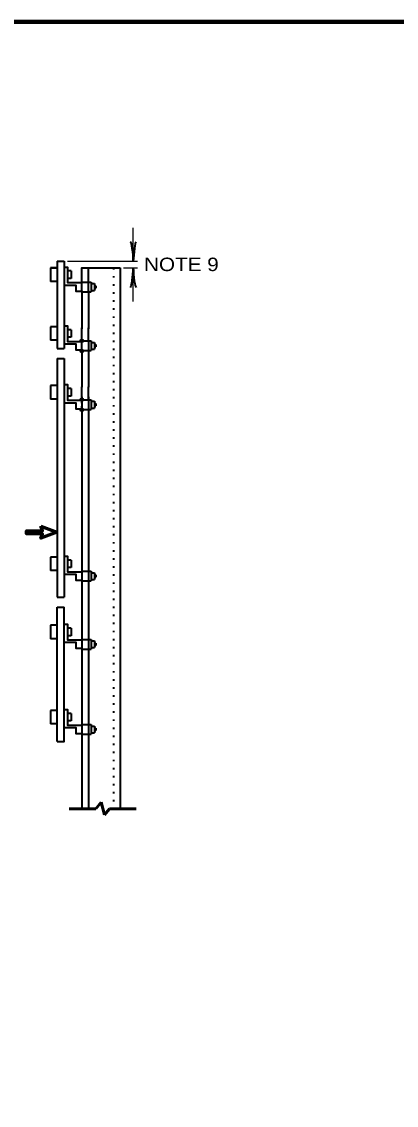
# Model space of a CAD drawing. Extents: x 826 to 1681, y -33 to 511.
# Drawn here: x 1398.7 to 1465.6, y 311.3 to 504.9 of the extents above; entities that cross this region are included whole.
import ezdxf
from ezdxf.enums import TextEntityAlignment as Align

# ---------------------------------------------------------------- set-up
doc = ezdxf.new("R2010")
doc.units = 0
doc.header["$LTSCALE"] = 0.96
doc.header["$PDMODE"] = 32
doc.header["$PDSIZE"] = 0.48
doc.linetypes.add('DOTTED', pattern=[1.5, 0.3, -1.2])
doc.layers.add('1', color=7, linetype='Continuous', lineweight=40)

msp = doc.modelspace()

# ---------------------------------------------------------------- linework, layer by layer
at = {"layer": '1', "lineweight": 25}
for p, q in [((1418.6095, 462.0629), (1418.6095, 468.0629)), ((1406.8654, 462.0629), (1419.3387, 462.0629)), ((1416.8672, 460.8629), (1419.3387, 460.8629)), ((1418.6095, 454.8629), (1418.6095, 460.8629))]:
    msp.add_line(p, q, dxfattribs=at)
at = {"layer": '1'}
for p, q in [((1403.8368, 460.8629), (1403.8368, 458.4629)), ((1403.8368, 460.8629), (1405.0368, 460.8629)), ((1403.8368, 460.8629), (1403.8368, 458.4629)), ((1405.0492, 460.8629), (1403.8368, 460.8629)), ((1405.0492, 462.0629), (1405.0492, 446.4629)), ((1405.0492, 462.0629), (1406.2492, 462.0629)), ((1405.4947, 462.0629), (1406.2492, 462.0629)), ((1406.2492, 462.0629), (1406.2492, 446.4629)), ((1410.6412, 456.8069), (1410.6412, 460.8629)), ((1416.2936, 460.8629), (1416.2936, 364.2629)), ((1407.5352, 460.3256), (1406.8706, 460.3256)), ((1407.5352, 458.9772), (1406.8706, 458.9772)), ((1407.5352, 460.3256), (1407.5352, 458.9772)), ((1405.0492, 458.4629), (1403.8368, 458.4629)), ((1409.4412, 458.3333), (1411.1212, 458.3333)), ((1411.1212, 458.3333), (1411.1212, 456.6053)), ((1411.1212, 458.0658), (1411.6732, 458.0658)), ((1411.1212, 456.8666), (1411.6732, 456.8666)), ((1411.6732, 458.0658), (1411.6732, 456.8666)), ((1411.6732, 457.6853), (1411.9372, 457.6853)), ((1411.6732, 457.2533), (1411.9372, 457.2533)), ((1411.9372, 457.6853), (1411.9372, 457.2533)), ((1409.4412, 456.8069), (1409.4412, 449.9909)), ((1409.4412, 456.6053), (1411.1212, 456.6053)), ((1410.6412, 456.8069), (1410.6412, 449.9909)), ((1405.0492, 450.3629), (1403.8368, 450.3629)), ((1405.0492, 450.3629), (1403.8368, 450.3629)), ((1403.8368, 450.3629), (1403.8368, 447.9629)), ((1407.5352, 449.8256), (1406.8706, 449.8256)), ((1407.5352, 449.8256), (1407.5352, 448.4772)), ((1409.4412, 447.8333), (1409.4412, 450.1613)), ((1410.6412, 447.8333), (1410.6412, 450.1613)), ((1405.0492, 447.9629), (1403.8368, 447.9629)), ((1407.5352, 448.4772), (1406.8706, 448.4772)), ((1409.4412, 446.3429), (1409.4412, 447.8333)), ((1409.4412, 447.8333), (1411.1212, 447.8333)), ((1410.6412, 447.8333), (1410.6412, 446.1053)), ((1411.1212, 447.8333), (1411.1212, 446.1053)), ((1411.1212, 447.5658), (1411.6732, 447.5658)), ((1411.6732, 447.5658), (1411.6732, 446.3666)), ((1405.0492, 446.4629), (1406.2492, 446.4629)), ((1409.4412, 446.3429), (1409.4412, 439.5509)), ((1409.4412, 446.3213), (1409.4412, 446.1053)), ((1409.4412, 446.1053), (1411.1212, 446.1053)), ((1410.6412, 446.3429), (1410.6412, 439.5509)), ((1411.1212, 446.3666), (1411.6732, 446.3666)), ((1411.6732, 447.1853), (1411.9372, 447.1853)), ((1411.6732, 446.7533), (1411.9372, 446.7533)), ((1411.9372, 447.1853), (1411.9372, 446.7533)), ((1405.0492, 444.6629), (1405.0492, 402.0629)), ((1405.0492, 444.6629), (1406.2492, 444.6629)), ((1406.2492, 444.6629), (1406.2492, 402.0629)), ((1405.0492, 439.8451), (1403.8368, 439.8451)), ((1403.8368, 439.8451), (1403.8368, 437.4451)), ((1409.4412, 437.3155), (1409.4412, 439.6435)), ((1410.6412, 437.3155), (1410.6412, 439.6435)), ((1407.5352, 439.3078), (1406.8706, 439.3078)), ((1407.5352, 437.9594), (1406.8706, 437.9594)), ((1407.5352, 439.3078), (1407.5352, 437.9594)), ((1409.4412, 437.8229), (1409.4412, 406.1909)), ((1410.6412, 437.8229), (1410.6412, 406.1909)), ((1405.0492, 437.4451), (1403.8368, 437.4451)), ((1409.4412, 437.3155), (1411.1212, 437.3155)), ((1409.4412, 436.7155), (1409.4412, 437.3155)), ((1409.4412, 435.8035), (1409.4412, 436.1875)), ((1409.4412, 435.8035), (1409.4412, 435.5875)), ((1409.4412, 435.5875), (1411.1212, 435.5875)), ((1410.6412, 437.3155), (1410.6412, 435.5875)), ((1411.1212, 437.3155), (1411.1212, 435.5875)), ((1411.1212, 437.048), (1411.6732, 437.048)), ((1411.1212, 435.8488), (1411.6732, 435.8488)), ((1411.6732, 437.048), (1411.6732, 435.8488)), ((1411.6732, 436.6675), (1411.9372, 436.6675)), ((1411.6732, 436.2355), (1411.9372, 436.2355)), ((1411.9372, 436.6675), (1411.9372, 436.2355)), ((1405.0492, 409.2235), (1403.8368, 409.2235)), ((1403.8368, 409.2235), (1403.8368, 406.8235)), ((1405.0492, 409.2235), (1403.8368, 409.2235)), ((1403.8368, 409.2235), (1403.8368, 406.8235)), ((1407.5352, 408.6862), (1406.8706, 408.6862)), ((1407.5352, 408.6862), (1407.5352, 407.3378)), ((1405.0492, 406.8235), (1403.8368, 406.8235)), ((1405.0492, 406.8235), (1403.8368, 406.8235)), ((1407.5352, 407.3378), (1406.8706, 407.3378)), ((1409.4412, 406.6939), (1411.1212, 406.6939)), ((1411.1212, 406.6939), (1411.1212, 404.9659)), ((1409.4412, 406.1909), (1409.4412, 364.2629)), ((1409.4412, 404.9659), (1411.1212, 404.9659)), ((1410.6412, 406.1909), (1410.6412, 364.2629)), ((1411.1212, 406.4264), (1411.6732, 406.4264)), ((1411.1212, 405.2272), (1411.6732, 405.2272)), ((1411.6732, 406.4264), (1411.6732, 405.2272)), ((1411.6732, 406.0459), (1411.9372, 406.0459)), ((1411.6732, 405.6139), (1411.9372, 405.6139)), ((1411.9372, 406.0459), (1411.9372, 405.6139)), ((1405.0492, 402.0629), (1406.2492, 402.0629)), ((1405.0492, 400.2629), (1406.2492, 400.2629)), ((1405.0492, 376.2629), (1405.0492, 400.2629)), ((1405.0492, 397.0339), (1403.8368, 397.0339)), ((1403.8368, 397.0339), (1403.8368, 394.6339)), ((1405.0492, 397.0339), (1403.8368, 397.0339)), ((1403.8368, 397.0339), (1403.8368, 394.6339)), ((1407.5352, 396.4966), (1406.8706, 396.4966)), ((1407.5352, 395.1482), (1406.8706, 395.1482)), ((1407.5352, 396.4966), (1407.5352, 395.1482)), ((1405.0492, 394.6339), (1403.8368, 394.6339)), ((1405.0492, 394.6339), (1403.8368, 394.6339)), ((1409.4412, 394.5043), (1411.1212, 394.5043)), ((1411.1212, 394.5043), (1411.1212, 392.7763)), ((1411.1212, 394.2368), (1411.6732, 394.2368)), ((1411.1212, 393.0376), (1411.6732, 393.0376)), ((1411.6732, 394.2368), (1411.6732, 393.0376)), ((1411.6732, 393.8563), (1411.9372, 393.8563)), ((1411.6732, 393.4243), (1411.9372, 393.4243)), ((1411.9372, 393.8563), (1411.9372, 393.4243)), ((1409.4412, 392.7763), (1411.1212, 392.7763)), ((1405.0492, 381.8261), (1403.8368, 381.8261)), ((1405.0492, 381.8261), (1403.8368, 381.8261)), ((1403.8368, 381.8261), (1403.8368, 379.4261)), ((1405.0492, 381.8261), (1403.8368, 381.8261)), ((1403.8368, 381.8261), (1403.8368, 379.4261)), ((1407.5352, 381.2888), (1406.8706, 381.2888)), ((1407.5352, 379.9404), (1406.8706, 379.9404)), ((1407.5352, 381.2888), (1407.5352, 379.9404)), ((1405.0492, 379.4261), (1403.8368, 379.4261)), ((1405.0492, 379.4261), (1403.8368, 379.4261)), ((1409.4412, 379.2965), (1411.1212, 379.2965)), ((1409.4412, 377.5685), (1411.1212, 377.5685)), ((1411.1212, 379.2965), (1411.1212, 377.5685)), ((1411.1212, 379.029), (1411.6732, 379.029)), ((1411.1212, 377.8298), (1411.6732, 377.8298)), ((1411.6732, 379.029), (1411.6732, 377.8298)), ((1411.6732, 378.6485), (1411.9372, 378.6485)), ((1411.6732, 378.2165), (1411.9372, 378.2165)), ((1411.9372, 378.6485), (1411.9372, 378.2165))]:
    msp.add_line(p, q, dxfattribs=at)
at = {"layer": '1', "linetype": 'DOTTED'}
msp.add_line((1415.0936, 460.8629), (1415.0936, 364.2629), dxfattribs=at)
at = {"layer": '1', "lineweight": 53}
for p, q in [((1407.143, 364.2629), (1411.943, 364.2629)), ((1412.8775, 365.431), (1411.943, 364.2629)), ((1412.8775, 365.431), (1413.4478, 363.1439)), ((1414.343, 364.2629), (1413.4478, 363.1439)), ((1414.343, 364.2629), (1419.143, 364.2629))]:
    msp.add_line(p, q, dxfattribs=at)
at = {"layer": '1', "lineweight": 158}
msp.add_lwpolyline([(1674.589, 504.8639), (882.889, 504.7639), (882.989, -21.2361)], dxfattribs=at)
at = {"layer": '1'}
for points in [[(1406.2492, 461.0368), (1406.8471, 461.0368), (1406.8471, 458.2409), (1409.4412, 458.2409)], [(1409.4412, 456.8069), (1409.4412, 460.8629), (1416.2936, 460.8629)], [(1409.4412, 456.6867), (1408.4158, 456.6867), (1408.4158, 457.759), (1406.2492, 457.759)], [(1406.2492, 450.5368), (1406.8471, 450.5368), (1406.8471, 447.7409), (1409.4412, 447.7409)], [(1409.4412, 446.1867), (1408.4158, 446.1867), (1408.4158, 447.259), (1406.2492, 447.259)], [(1406.2492, 440.019), (1406.8471, 440.019), (1406.8471, 437.2231), (1409.4412, 437.2231)], [(1409.4412, 435.6689), (1408.4158, 435.6689), (1408.4158, 436.7412), (1406.2492, 436.7412)], [(1406.2492, 409.3974), (1406.8471, 409.3974), (1406.8471, 406.6015), (1409.4412, 406.6015)], [(1409.4412, 405.0473), (1408.4158, 405.0473), (1408.4158, 406.1196), (1406.2492, 406.1196)], [(1405.0492, 376.2629), (1406.2492, 376.2629), (1406.2492, 400.2629)], [(1406.2492, 397.2078), (1406.8471, 397.2078), (1406.8471, 394.4119), (1409.4412, 394.4119)], [(1409.4412, 392.8577), (1408.4158, 392.8577), (1408.4158, 393.93), (1406.2492, 393.93)], [(1406.2492, 382), (1406.8471, 382), (1406.8471, 379.2041), (1409.4412, 379.2041)], [(1409.4412, 377.6499), (1408.4158, 377.6499), (1408.4158, 378.7222), (1406.2492, 378.7222)]]:
    msp.add_lwpolyline(points, dxfattribs=at)
at = {"layer": '1', "lineweight": 60}
msp.add_lwpolyline([(1402.0851, 414.7281), (1404.9471, 413.6481), (1402.0851, 412.5681), (1402.4091, 413.3781), (1399.5471, 413.3781), (1399.5471, 413.9181), (1402.4091, 413.9181)], close=True, dxfattribs=at)
at = {"layer": '1'}
for centre, major_axis, ratio, start_param, end_param in [((1418.2876, 463.3831), (0.1874, -2.1428), 0.122415, 0.89635335, 3.14159265), ((1418.8731, 463.4183), (-0.2108, -2.1077), 0.07063, 3.14071475, 5.41810995), ((1418.3595, 459.5072), (0.2108, 2.1077), 0.07063, 3.14071475, 5.41810995), ((1418.945, 459.5424), (-0.1874, 2.1428), 0.122415, 0.89635335, 3.14159265)]:
    msp.add_ellipse(centre, major_axis=major_axis, ratio=ratio, start_param=start_param, end_param=end_param, dxfattribs=at)
for p in [(1409.4412, 447.8573), (1409.4412, 446.0333), (1409.4412, 437.3395), (1409.4412, 435.5155)]:
    msp.add_point(p, dxfattribs=at)

# ---------------------------------------------------------------- texts
at = {"layer": '1', "width": 1.15}
msp.add_text('NOTE 9', height=2.4, dxfattribs=at).set_placement((1427.2058, 460.3065), align=Align.CENTER)

doc.saveas('drawing.dxf')
